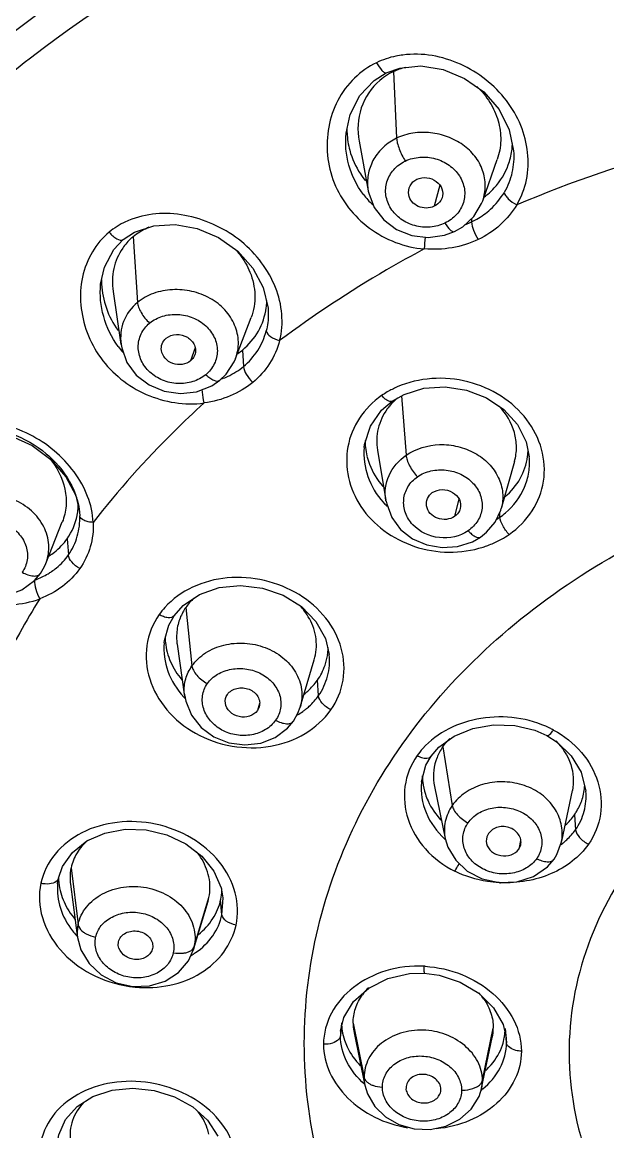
# Model space of a CAD drawing. Extents: x 0 to 1693, y 0 to 1240.
# Drawn here: x 903.19 to 918.06, y 641.74 to 669.92 of the extents above; entities that cross this region are included whole.
import ezdxf

# ---------------------------------------------------------------- set-up
doc = ezdxf.new("R2010")
doc.units = 0
doc.header["$LTSCALE"] = 14
doc.header["$MEASUREMENT"] = 0
doc.layers.add('DEF_LAYER_ASSEM_MEMBER', color=7, linetype='CONTINUOUS')

msp = doc.modelspace()

# ---------------------------------------------------------------- linework, layer by layer
at = {"layer": 'DEF_LAYER_ASSEM_MEMBER', "color": 7, "linetype": 'Continuous'}
for p, q in [((912.433, 668.636), (912.773, 668.757)), ((911.411, 667.101), (911.411, 667.103)), ((911.741, 666.898), (911.968, 665.643)), ((914.88, 665.386), (915.249, 666.434)), ((911.972, 665.644), (911.974, 665.63)), ((911.974, 665.63), (911.985, 665.578)), ((905.756, 664.403), (906.043, 664.59)), ((905.18, 663.268), (905.18, 663.268)), ((905.496, 663.086), (905.691, 661.741)), ((908.602, 661.378), (908.998, 662.421)), ((905.699, 661.742), (905.7, 661.736)), ((905.7, 661.736), (905.714, 661.656)), ((908.603, 661.376), (908.603, 661.377)), ((912.58, 660.298), (912.89, 660.472)), ((912.58, 660.298), (912.58, 660.298)), ((911.87, 659.12), (911.87, 659.12)), ((912.207, 659.056), (912.42, 657.776)), ((916.063, 658.89), (916.063, 658.891)), ((915.687, 658.766), (915.349, 657.571)), ((904.297, 658.381), (904.547, 657.903)), ((904.547, 657.903), (904.644, 657.476)), ((912.422, 657.761), (912.42, 657.776)), ((912.43, 657.763), (912.443, 657.694)), ((904.643, 657.482), (904.644, 657.476)), ((904.644, 657.476), (904.649, 657.389)), ((903.785, 656.173), (904.205, 657.231)), ((914.617, 656.727), (914.824, 656.847)), ((903.65, 655.921), (903.65, 655.921)), ((907.044, 654.848), (907.276, 655.109)), ((907.044, 654.848), (907.044, 654.848)), ((906.792, 654.165), (906.792, 654.162)), ((907.122, 654.125), (907.313, 652.8)), ((910.987, 653.86), (910.986, 653.865)), ((910.244, 652.524), (910.603, 653.729)), ((909.205, 652.536), (909.161, 652.443)), ((910.073, 652.169), (910.073, 652.17)), ((913.568, 651.28), (913.768, 651.513)), ((913.323, 650.633), (913.322, 650.615)), ((913.657, 650.516), (913.93, 649.188)), ((916.886, 649.122), (917.156, 650.407)), ((915.797, 648.92), (915.846, 649.032)), ((916.88, 649.105), (916.884, 649.122)), ((904.108, 648.185), (904.211, 648.479)), ((916.69, 648.664), (916.69, 648.664)), ((908.058, 648.364), (908.242, 647.936)), ((904.086, 648.043), (904.086, 648.037)), ((904.413, 648.032), (904.594, 646.664)), ((908.242, 647.936), (908.286, 647.687)), ((907.534, 646.369), (907.906, 647.602)), ((907.906, 647.602), (907.93, 647.696)), ((908.288, 647.687), (908.287, 647.698)), ((905.628, 646.474), (905.631, 646.569)), ((906.497, 646.396), (906.491, 646.373)), ((915.158, 644.888), (915.397, 644.468)), ((911.272, 644.301), (911.355, 644.644)), ((911.273, 644.306), (911.272, 644.301)), ((911.616, 644.258), (911.89, 642.922)), ((915.397, 644.468), (915.477, 644.127)), ((914.852, 642.847), (915.123, 644.138)), ((915.478, 644.127), (915.477, 644.132)), ((911.89, 642.924), (911.89, 642.922)), ((913.814, 642.766), (913.82, 642.821)), ((914.853, 642.847), (914.854, 642.856)), ((907.893, 642.035), (908.156, 641.636))]:
    msp.add_line(p, q, dxfattribs=at)
at = {"layer": 'DEF_LAYER_ASSEM_MEMBER', "color": 9, "linetype": 'Continuous'}
for p, q in [((912.619, 668.674), (912.694, 666.977)), ((913.789, 665.787), (913.648, 665.247)), ((914.595, 664.932), (914.598, 664.851)), ((906.008, 664.482), (906.113, 662.804)), ((907.576, 661.652), (907.463, 661.325)), ((908.781, 661.598), (908.807, 661.179)), ((912.818, 660.432), (912.933, 658.925)), ((914.27, 657.821), (914.166, 657.373)), ((915.318, 657.356), (915.311, 657.475)), ((904.331, 656.806), (904.363, 656.393)), ((907.342, 655.059), (907.499, 653.573)), ((910.712, 652.82), (910.682, 653.209)), ((909.212, 652.622), (909.161, 652.443)), ((913.867, 651.52), (914.108, 650.031)), ((917.208, 649.793), (917.238, 649.416)), ((915.841, 649.142), (915.797, 648.92)), ((904.429, 648.446), (904.607, 647.009)), ((907.555, 646.449), (907.93, 647.696)), ((908.261, 647.256), (908.227, 647.636)), ((908.261, 647.256), (908.288, 647.687)), ((907.555, 646.449), (907.534, 646.369)), ((911.297, 644.51), (911.267, 644.179)), ((911.591, 644.5), (911.869, 643.126)), ((911.272, 644.301), (911.267, 644.179)), ((914.874, 643.05), (915.149, 644.378)), ((915.449, 644.368), (915.483, 644.005)), ((915.483, 644.005), (915.478, 644.127))]:
    msp.add_line(p, q, dxfattribs=at)
at = {"layer": 'DEF_LAYER_ASSEM_MEMBER', "color": 7, "linetype": 'Continuous'}
for points in [[(912.773, 668.757), (913.313, 668.813), (913.876, 668.723), (914.42, 668.497), (914.905, 668.152), (915.295, 667.707), (915.552, 667.193), (915.664, 666.653)], [(911.411, 667.103), (911.513, 667.58), (911.758, 668.064), (912.121, 668.444), (912.433, 668.636)], [(911.985, 665.578), (912.125, 665.213), (912.37, 664.9), (912.695, 664.659), (913.079, 664.505), (913.496, 664.455), (913.912, 664.512), (914.165, 664.606)], [(914.165, 664.606), (914.373, 664.727), (914.656, 664.989), (914.853, 665.315), (914.88, 665.386)], [(906.043, 664.59), (906.527, 664.753), (907.072, 664.783), (907.634, 664.68), (908.176, 664.452), (908.659, 664.11), (909.044, 663.674), (909.306, 663.183), (909.429, 662.659)], [(905.18, 663.268), (905.275, 663.705), (905.517, 664.153), (905.756, 664.403)], [(905.714, 661.656), (905.848, 661.284), (906.085, 660.96), (906.41, 660.711), (906.792, 660.551), (907.205, 660.49), (907.617, 660.536), (907.999, 660.686), (908.208, 660.83)], [(908.208, 660.83), (908.371, 660.988), (908.571, 661.3), (908.603, 661.376)], [(912.89, 660.472), (913.386, 660.625), (913.924, 660.664), (914.466, 660.581), (914.975, 660.382), (915.418, 660.084), (915.759, 659.704), (915.979, 659.27), (916.062, 658.889)], [(911.87, 659.12), (911.88, 659.201), (912.027, 659.667), (912.31, 660.069), (912.58, 660.298)], [(900.862, 659.14), (901.271, 659.394), (901.772, 659.528), (902.328, 659.535), (902.897, 659.415), (903.442, 659.17), (903.919, 658.815), (904.297, 658.381)], [(912.443, 657.694), (912.572, 657.345), (912.797, 657.042), (913.101, 656.806), (913.458, 656.648), (913.848, 656.579), (914.243, 656.606), (914.617, 656.727)], [(914.824, 656.847), (914.976, 656.969), (915.194, 657.228), (915.337, 657.531), (915.349, 657.571)], [(900.88, 656.624), (900.901, 656.501), (901.038, 656.131), (901.275, 655.806), (901.597, 655.551), (901.98, 655.389), (902.391, 655.325), (902.801, 655.365), (903.179, 655.506), (903.497, 655.74), (903.65, 655.921)], [(903.65, 655.921), (903.754, 656.1), (903.788, 656.177)], [(907.276, 655.109), (907.69, 655.389), (908.186, 655.564), (908.731, 655.619), (909.287, 655.553), (909.815, 655.371), (910.279, 655.08), (910.645, 654.702), (910.889, 654.271), (910.985, 653.865)], [(906.794, 654.165), (906.801, 654.223), (906.911, 654.611), (907.044, 654.848)], [(907.32, 652.811), (907.345, 652.681), (907.491, 652.323), (907.733, 652.011), (908.056, 651.771), (908.437, 651.622), (908.842, 651.569), (909.245, 651.616), (909.615, 651.761), (909.925, 651.993), (910.073, 652.169)], [(910.073, 652.17), (910.19, 652.377), (910.246, 652.527)], [(913.768, 651.513), (914.155, 651.794), (914.631, 651.988), (915.158, 652.081), (915.696, 652.065), (916.207, 651.94), (916.506, 651.807)], [(916.506, 651.807), (916.773, 651.636), (917.128, 651.291), (917.376, 650.874), (917.497, 650.393)], [(913.327, 650.632), (913.438, 651.051), (913.568, 651.28)], [(904.211, 648.479), (904.464, 648.84), (904.829, 649.132), (905.286, 649.331), (905.802, 649.425), (906.34, 649.411), (906.864, 649.284), (907.344, 649.056), (907.752, 648.745), (908.058, 648.364)], [(913.93, 649.188), (913.994, 648.975), (914.194, 648.639), (914.487, 648.361), (914.864, 648.164), (915.297, 648.072), (915.747, 648.093), (916.17, 648.229), (916.525, 648.472), (916.69, 648.664)], [(916.69, 648.664), (916.764, 648.784), (916.88, 649.105)], [(904.087, 648.043), (904.101, 648.149), (904.108, 648.185)], [(904.594, 646.677), (904.678, 646.367), (904.888, 646.017), (905.197, 645.729), (905.577, 645.527), (905.999, 645.433), (906.422, 645.449), (906.817, 645.569), (907.155, 645.787), (907.408, 646.086), (907.534, 646.369)], [(911.355, 644.644), (911.603, 645.052), (911.988, 645.394), (912.475, 645.638), (913.02, 645.76), (913.393, 645.77)], [(913.393, 645.77), (913.773, 645.721), (914.307, 645.546), (914.782, 645.26), (915.158, 644.888)], [(904.087, 641.475), (904.12, 641.668), (904.287, 642.054), (904.58, 642.382), (904.986, 642.636), (905.471, 642.798), (906, 642.851), (906.54, 642.793), (907.056, 642.632), (907.518, 642.375), (907.893, 642.035)], [(911.89, 642.924), (911.955, 642.707), (912.139, 642.388), (912.41, 642.121), (912.75, 641.928), (913.136, 641.816), (913.543, 641.799), (913.94, 641.884), (914.298, 642.062), (914.587, 642.319), (914.786, 642.637), (914.854, 642.856)]]:
    msp.add_lwpolyline(points, dxfattribs=at)
for centre, radius, start, end in [((913.313, 667.233), 1.6, 122.0711, 130.6766), ((913.294, 667.263), 1.564, 117.53, 122.0572), ((913.282, 667.285), 1.539, 115.5104, 117.5232), ((913.583, 667.218), 2.151, 179.5426, 180.1411), ((913.574, 667.218), 2.142, 180.1396, 182.9395), ((913.521, 667.214), 2.089, 182.906, 195.1035), ((913.795, 666.91), 1.841, 352.2396, 357.1503), ((913.764, 666.912), 1.872, 357.1393, 357.9808), ((913.768, 667), 1.906, 307.4329, 310.56), ((906.994, 663.258), 1.574, 111.9909, 113.6108), ((906.944, 663.363), 1.459, 138.9319, 145.6308), ((906.915, 663.389), 1.42, 132.6073, 138.9294), ((906.892, 663.413), 1.387, 129.5757, 132.5926), ((907.269, 663.381), 2.07, 179.9112, 180.3775), ((907.29, 663.381), 2.09, 180.3811, 182.9852), ((907.717, 662.903), 1.684, 351.9213, 356.9488), ((907.715, 662.903), 1.686, 356.9491, 358.3563), ((907.685, 662.925), 1.721, 304.7337, 309.5398), ((913.66, 659.216), 1.495, 129.175, 138.9564), ((913.621, 659.253), 1.441, 141.3691, 143.9212), ((913.622, 659.252), 1.442, 139.0352, 141.3697), ((913.538, 659.302), 1.644, 179.9574, 186.2301), ((913.607, 659.31), 1.713, 186.2427, 193.6182), ((914.497, 659.104), 1.538, 352.0269, 358.4305), ((902.675, 657.26), 1.983, 18.7783, 19.7296), ((902.704, 657.27), 1.953, 17.6556, 18.7788), ((903.01, 657.71), 1.604, 348.805, 351.8521), ((902.986, 657.714), 1.628, 351.8606, 357.3349), ((902.968, 657.715), 1.646, 357.3273, 357.7064), ((902.964, 657.715), 1.651, 357.7068, 358.8477), ((908.385, 654.322), 1.277, 151.139, 166.0814), ((908.443, 654.289), 1.344, 145.0511, 151.1167), ((908.958, 653.916), 1.75, 36.9483, 42.8904), ((909.05, 653.985), 1.634, 28.8913, 36.9736), ((908.372, 654.337), 1.557, 181.1871, 181.8883), ((908.391, 654.337), 1.576, 181.8955, 185.9914), ((909.438, 654.086), 1.522, 341.0306, 351.7564), ((909.436, 654.086), 1.523, 351.7716, 356.9509), ((909.432, 654.086), 1.527, 356.9507, 358.3506), ((909.409, 654.098), 1.553, 325.0663, 340.9507), ((914.952, 650.762), 1.323, 146.9914, 160.1872), ((914.953, 650.76), 1.326, 145.061, 146.9851), ((914.913, 650.775), 1.283, 162.2933, 191.6211), ((914.933, 650.769), 1.303, 160.2241, 162.3383), ((914.854, 650.806), 1.508, 180.8636, 182.7186), ((914.876, 650.808), 1.53, 182.7234, 186.2953), ((914.894, 650.809), 1.548, 186.2901, 186.9416), ((914.95, 650.818), 1.605, 187.0128, 198.0455), ((916.013, 650.63), 1.46, 342.5275, 356.5794), ((906.395, 647.845), 1.583, 33.2969, 39.4634), ((905.616, 648.193), 1.213, 167.9632, 179.8208), ((905.589, 648.224), 1.48, 181.482, 186.4967), ((905.634, 648.194), 1.231, 179.8821, 187.5435), ((906.826, 647.932), 1.432, 350.669, 359.7021), ((906.869, 647.926), 1.389, 347.9555, 350.1975), ((906.86, 647.927), 1.398, 350.1956, 350.6299), ((912.966, 644.409), 1.4, 137.1497, 144.397), ((913.014, 644.366), 1.465, 134.8391, 137.1852), ((913.561, 644.175), 1.643, 41.2842, 41.9132), ((913.615, 644.221), 1.572, 34.4563, 41.3293), ((912.75, 644.5), 1.159, 180.0061, 182.4674), ((912.66, 644.513), 1.363, 182.7354, 188.3896), ((912.737, 644.525), 1.44, 188.435, 198.4135), ((912.81, 644.504), 1.22, 182.5295, 191.6453), ((913.983, 644.38), 1.166, 348.0199, 359.1191), ((914.028, 644.378), 1.121, 359.198, 359.9997), ((914.117, 644.369), 1.333, 349.8984, 356.823), ((914.088, 644.375), 1.362, 341.6275, 349.8881)]:
    msp.add_arc(centre, radius, start, end, dxfattribs=at)
at = {"layer": 'DEF_LAYER_ASSEM_MEMBER', "color": 9, "linetype": 'Continuous'}
for centre, radius, start, end in [((928.132, 636.064), 31.738, 104.8113, 112.9737), ((913.162, 665.842), 1.207, 185.7224, 189.4441), ((913.664, 666.927), 2.277, 217.0127, 217.3857), ((913.688, 666.947), 2.308, 217.4051, 225.9541), ((913.751, 666.631), 1.971, 290.8155, 295.4499), ((919.222, 663.869), 5.834, 174.1284, 177.0959), ((907.485, 663.061), 2.311, 216.4813, 221.3113), ((913.664, 658.463), 2.395, 113.5162, 120.2679), ((913.585, 658.6), 2.237, 120.292, 124.6195), ((913.798, 659.027), 1.941, 221.9214, 222.5293), ((913.807, 659.036), 1.954, 222.5291, 222.9925), ((913.841, 659.068), 2, 223.0032, 226.1508), ((914.281, 658.851), 1.82, 304.7359, 310.1936), ((914.286, 658.844), 1.811, 301.8051, 304.7237), ((914.097, 659.078), 2.609, 287.678, 290.5358), ((902.756, 656.586), 1.11, 338.361, 339.1406), ((902.817, 657.626), 1.995, 290.1744, 296.0641), ((902.839, 657.581), 1.945, 296.063, 301.2129), ((902.872, 657.526), 1.881, 301.2192, 304.4077), ((908.219, 653.785), 1.899, 137.7638, 144.8849), ((908.937, 654.281), 2.226, 222.2865, 223.4639), ((908.388, 652.955), 1.086, 183.7608, 187.6831), ((909.173, 653.984), 1.937, 301.3836, 306.0085), ((909.213, 653.929), 1.87, 306.0195, 308.7721), ((915.3, 649.327), 2.96, 62.2781, 64.325), ((914.791, 650.196), 1.921, 138.2926, 145.0722), ((915.267, 650.662), 2.005, 227.7293, 228.3523), ((915.77, 650.495), 1.825, 306.7338, 308.4419), ((915.866, 649.312), 1.035, 349.4033, 353.0805), ((915.788, 650.473), 1.796, 308.4451, 308.9713), ((915.794, 650.466), 1.787, 308.9716, 309.3462), ((915.461, 651.098), 3.032, 266.8653, 267.6006), ((906.056, 648.09), 2.018, 217.9077, 222.7231), ((905.603, 646.796), 1.018, 167.9445, 181.217), ((905.607, 646.798), 1.022, 181.2854, 186.8174), ((906.572, 647.783), 1.804, 300.1181, 304.3799), ((913.256, 643.163), 2.788, 86.6374, 87.2691), ((906.336, 648.398), 2.993, 261.927, 264.6976), ((913.654, 644.349), 1.95, 307.5193, 308.4807), ((913.908, 643.05), 0.966, 348.3772, 359.994), ((913.663, 644.338), 1.935, 308.4813, 308.923)]:
    msp.add_arc(centre, radius, start, end, dxfattribs=at)
for points, start_tangent, end_tangent in [([(888.176, 645.448), (888.294, 652.393), (890.142, 659.168), (893.64, 665.484), (898.637, 671.068), (904.92, 675.681), (912.219, 679.126), (928.579, 681.979)], (-0.108187, 0.994131), (0.999999, 0.001328)), ([(928.579, 679.564), (914.427, 677.363), (907.964, 674.683), (902.211, 671.061), (897.369, 666.623), (893.603, 661.521), (891.044, 655.932), (889.78, 650.048), (889.855, 644.073), (891.266, 638.212), (893.964, 632.667), (897.856, 627.631), (902.809, 623.277), (908.651, 619.754), (922.171, 615.658)], (-1, 0), (0.990632, -0.136562)), ([(928.579, 679.155), (914.568, 676.977), (908.168, 674.324), (902.473, 670.739), (897.677, 666.346), (893.947, 661.296), (891.411, 655.763), (890.158, 649.938), (890.229, 644.022), (891.622, 638.219), (894.29, 632.729), (898.14, 627.741), (903.04, 623.427), (908.821, 619.936), (922.203, 615.873)], (-1, 0), (0.990541, -0.137215)), ([(888.091, 645.336), (887.95, 650.39), (888.733, 655.411), (890.414, 660.273), (892.96, 664.862), (896.32, 669.105), (900.387, 672.858), (910.358, 678.676)], (-0.118024, 0.993011), (0.924076, 0.38221)), ([(928.579, 678.044), (914.625, 675.812), (902.686, 669.439), (898.03, 664.967), (894.487, 659.845), (892.186, 654.261), (891.211, 648.416)], (-1, 0), (-0.050045, -0.998747)), ([(891.72, 648.843), (892.856, 654.481), (895.243, 659.845), (898.798, 664.748), (903.397, 669.017), (915.048, 675.085), (928.579, 677.206)], (0.086035, 0.996292), (1, 0)), ([(912.85, 669.089), (912.677, 669.061), (912.186, 668.895)], (-0.99239, -0.123131), (-0.900041, -0.435805)), ([(915.744, 665.285), (915.99, 665.923), (916.021, 666.613), (915.847, 667.3), (915.483, 667.933), (914.958, 668.463), (914.313, 668.854), (913.594, 669.075), (912.852, 669.09)], (0.510989, 0.859587), (-0.99142, -0.130717)), ([(912.186, 668.895), (911.628, 668.506)], (-0.905141, -0.425111), (-0.712302, -0.701873)), ([(912.186, 668.895), (912.319, 668.699), (912.385, 668.643), (912.433, 668.636)], (0.46841, -0.883511), (0.902703, 0.430264)), ([(911.626, 668.505), (911.201, 667.934), (910.973, 667.26), (910.942, 666.547), (911.11, 665.846), (912.004, 664.695), (913.395, 664.164)], (-0.718581, -0.695443), (0.996619, -0.082163)), ([(911.846, 665.557), (911.481, 666.293), (911.411, 667.101)], (-0.601992, 0.798502), (0.093043, 0.995662)), ([(914.881, 665.387), (914.945, 665.772), (914.877, 666.16), (914.683, 666.517), (914.376, 666.808), (913.989, 667.012), (913.556, 667.115), (913.11, 667.105), (912.694, 666.977)], (0.330194, 0.943913), (-0.902349, -0.431005)), ([(912.694, 666.977), (912.359, 666.751), (912.117, 666.449), (911.982, 666.096), (911.962, 665.721)], (-0.902618, -0.430442), (0.099714, -0.995016)), ([(912.694, 666.977), (912.712, 666.857), (912.761, 666.703), (912.913, 666.397)], (0.043799, -0.99904), (0.538137, -0.842857)), ([(912.913, 666.397), (913.286, 666.494), (913.678, 666.455), (914.029, 666.289), (914.287, 666.022), (914.414, 665.69), (914.389, 665.346), (914.216, 665.04), (913.92, 664.82)], (0.902541, 0.430603), (-0.902531, -0.430625)), ([(915.664, 666.653), (915.623, 666.105), (915.424, 665.601)], (0.066232, -0.997804), (-0.508229, -0.861222)), ([(913.92, 664.82), (913.548, 664.721), (913.156, 664.757), (912.805, 664.923), (912.549, 665.192), (912.424, 665.524), (912.449, 665.869), (912.62, 666.176), (912.913, 666.397)], (-0.902531, -0.430625), (0.902541, 0.430603)), ([(915.075, 665.172), (915.424, 665.601)], (0.73797, 0.674834), (0.506947, 0.861977)), ([(915.424, 665.601), (915.456, 665.526), (915.528, 665.439), (915.744, 665.285)], (0.179788, -0.983705), (0.889285, -0.457353)), ([(909.725, 661.837), (909.779, 662.508), (909.619, 663.184), (909.266, 663.814), (908.752, 664.351), (908.115, 664.755), (907.406, 664.998), (906.672, 665.062), (905.971, 664.919)], (0.2504, 0.968142), (-0.936445, -0.350814)), ([(914.598, 664.851), (914.727, 664.918), (915.075, 665.172)], (0.90225, 0.431214), (0.73797, 0.674834)), ([(915.744, 665.285), (915.326, 664.777), (914.764, 664.403)], (-0.514936, -0.857229), (-0.901925, -0.431892)), ([(905.969, 664.918), (905.815, 664.854), (905.396, 664.59)], (-0.939236, -0.343271), (-0.766963, -0.641692)), ([(913.92, 664.82), (914.057, 664.649), (914.119, 664.608), (914.165, 664.606)], (0.538168, -0.842838), (0.902579, 0.430525)), ([(914.598, 664.851), (914.649, 664.641), (914.764, 664.403)], (0.043596, -0.999049), (0.524722, -0.851274)), ([(905.396, 664.59), (904.972, 664.093)], (-0.774928, -0.63205), (-0.506136, -0.862453)), ([(905.396, 664.59), (905.489, 664.496), (905.595, 664.421), (905.756, 664.403)], (0.656823, -0.754045), (0.769979, 0.638069)), ([(914.764, 664.403), (914.102, 664.195), (913.395, 664.164)], (-0.904215, -0.427078), (-0.99684, 0.079432)), ([(904.97, 664.092), (904.718, 663.447), (904.679, 662.744), (904.836, 662.045), (905.181, 661.4), (906.338, 660.472), (907.807, 660.253)], (-0.514134, -0.85771), (0.9909, 0.134603)), ([(913.395, 664.164), (912.435, 663.63), (909.725, 661.837)], (-0.882882, -0.469595), (-0.800005, -0.599993)), ([(905.627, 661.687), (905.257, 662.446), (905.18, 663.268)], (-0.594597, 0.804024), (0.094237, 0.99555)), ([(908.603, 661.377), (908.676, 661.802), (908.582, 662.23), (908.336, 662.614), (907.96, 662.91), (907.498, 663.086), (907.001, 663.13), (906.522, 663.035), (906.113, 662.804)], (0.353602, 0.935396), (-0.770599, -0.63732)), ([(906.113, 662.804), (905.763, 662.32), (905.699, 661.742)], (-0.770961, -0.636882), (0.137033, -0.990566)), ([(906.113, 662.804), (906.14, 662.69), (906.208, 662.548), (906.424, 662.282)], (0.0626, -0.998039), (0.735277, -0.677767)), ([(909.429, 662.659), (909.436, 662.512), (909.383, 662.081)], (0.083379, -0.996518), (-0.249591, -0.968351)), ([(907.848, 660.97), (907.521, 660.795), (907.136, 660.746), (906.752, 660.832), (906.428, 661.038), (906.212, 661.333), (906.135, 661.672), (906.208, 662.006), (906.424, 662.282)], (-0.770841, -0.637028), (0.770858, 0.637008)), ([(906.424, 662.282), (906.753, 662.456), (907.138, 662.501), (907.522, 662.416), (907.848, 662.211), (908.066, 661.918), (908.143, 661.578), (908.066, 661.246), (907.848, 660.97)], (0.770857, 0.637008), (-0.770841, -0.637028)), ([(908.807, 661.179), (909.168, 661.587), (909.383, 662.081)], (0.770462, 0.637486), (0.248758, 0.968566)), ([(909.383, 662.081), (909.49, 661.942), (909.725, 661.837)], (0.148427, -0.988923), (0.967773, -0.251826)), ([(909.725, 661.837), (909.471, 661.256), (909.042, 660.774)], (-0.254575, -0.967053), (-0.769701, -0.638405)), ([(908.254, 660.865), (908.404, 660.927), (908.807, 661.179)], (0.937657, 0.347563), (0.771194, 0.6366)), ([(908.807, 661.179), (908.878, 660.982), (909.042, 660.774)], (0.0623, -0.998057), (0.720858, -0.693083)), ([(907.848, 660.97), (907.951, 660.887), (908.056, 660.829), (908.208, 660.83)], (0.735302, -0.67774), (0.770466, 0.637481)), ([(915.55, 656.914), (916.136, 657.515), (916.424, 658.269), (916.374, 659.076), (915.999, 659.827), (915.347, 660.424), (914.506, 660.789), (913.586, 660.872), (912.708, 660.659)], (0.821527, 0.57017), (-0.916679, -0.399625)), ([(907.807, 660.253), (907.791, 660.33), (907.76, 660.595)], (-0.235711, 0.971823), (-0.037867, 0.999283)), ([(909.042, 660.774), (908.471, 660.432), (907.807, 660.253)], (-0.77346, -0.633845), (-0.9905, -0.137514)), ([(912.314, 660.44), (911.749, 659.863), (911.457, 659.139), (911.473, 658.359), (911.789, 657.62), (912.371, 657.013), (913.146, 656.611), (914.022, 656.464), (914.889, 656.593)], (-0.822602, -0.568617), (0.952748, 0.30376)), ([(912.58, 660.298), (912.464, 660.314), (912.388, 660.368), (912.315, 660.441)], (-0.822429, -0.568867), (-0.668551, 0.743666)), ([(907.807, 660.253), (907.047, 659.531), (904.991, 657.219)], (-0.739488, -0.673169), (-0.614585, -0.78885)), ([(904.991, 657.22), (904.85, 657.881), (904.508, 658.502), (904.001, 659.039), (903.371, 659.452), (902.667, 659.71), (901.941, 659.797), (901.243, 659.704), (900.631, 659.419)], (-0.041961, 0.999119), (-0.821846, -0.56971)), ([(912.933, 658.925), (913.787, 659.195), (914.25, 659.147), (914.679, 658.98), (915.033, 658.711), (915.275, 658.364), (915.385, 657.972), (915.35, 657.574)], (0.821749, 0.56985), (-0.27228, -0.962218)), ([(928.579, 628.923), (921.604, 630.07), (918.452, 631.462), (915.69, 633.335), (913.423, 635.618), (911.739, 638.222), (910.701, 641.048), (910.351, 643.986), (910.701, 646.925), (911.739, 649.751), (913.423, 652.355), (915.69, 654.637), (918.452, 656.511), (921.604, 657.903), (928.579, 659.049)], (-1, 0), (1, 0)), ([(911.87, 659.12), (911.965, 658.387), (912.354, 657.73)], (-0.091462, -0.995809), (0.668105, -0.744067)), ([(912.42, 657.776), (912.501, 658.412), (912.933, 658.925)], (-0.163767, 0.986499), (0.821829, 0.569734)), ([(912.933, 658.925), (912.959, 658.807), (913.024, 658.659), (913.223, 658.379)], (0.076097, -0.9971), (0.683966, -0.729514)), ([(915.455, 657.461), (915.94, 658.112), (916.051, 658.493), (916.062, 658.89)], (0.763832, 0.645416), (-0.095458, 0.995434)), ([(899.922, 658.405), (899.862, 657.726), (900.013, 657.036), (900.349, 656.39), (900.847, 655.837), (902.189, 655.181), (903.635, 655.279)], (-0.253262, -0.967398), (0.9355, 0.353325)), ([(914.509, 657.007), (913.78, 656.832), (913.104, 657.162), (912.919, 657.464), (912.876, 657.8), (912.981, 658.122), (913.223, 658.379)], (-0.821784, -0.569799), (0.821772, 0.569817)), ([(913.223, 658.379), (913.567, 658.527), (913.954, 658.548), (914.328, 658.441), (914.632, 658.22), (914.819, 657.919), (914.862, 657.583), (914.754, 657.262), (914.509, 657.007)], (0.821772, 0.569817), (-0.821784, -0.569799)), ([(903.793, 656.191), (903.863, 656.651), (903.734, 657.111), (903.425, 657.511), (902.976, 657.796), (902.446, 657.927), (901.906, 657.893), (901.423, 657.701), (901.064, 657.367)], (0.356073, 0.934458), (-0.572457, -0.819934)), ([(901.445, 656.92), (901.706, 657.158), (902.06, 657.283), (902.451, 657.282), (902.821, 657.154), (903.115, 656.916), (903.289, 656.604), (903.315, 656.265), (903.189, 655.952)], (0.572727, 0.819746), (-0.572704, -0.819762)), ([(904.363, 656.393), (904.588, 656.866), (904.649, 657.389)], (0.572306, 0.82004), (-0.040174, 0.999193)), ([(904.991, 657.22), (904.865, 657.235), (904.753, 657.273), (904.649, 657.389)], (-0.999225, 0.039358), (-0.102699, 0.994712)), ([(904.991, 657.219), (904.918, 656.603), (904.651, 656.045)], (0.038016, -0.999277), (-0.570888, -0.821028)), ([(915.55, 656.914), (915.389, 657.141), (915.318, 657.356)], (-0.683634, 0.729825), (-0.056397, 0.998408)), ([(914.509, 657.007), (914.599, 656.923), (914.689, 656.862), (914.824, 656.847)], (0.683959, -0.72952), (0.821669, 0.569965)), ([(915.012, 656.635), (915.154, 656.694), (915.55, 656.914)], (0.936416, 0.350891), (0.826753, 0.562565)), ([(903.935, 655.974), (904.057, 656.065), (904.363, 656.393)], (0.824949, 0.565208), (0.573072, 0.819505)), ([(904.651, 656.046), (904.45, 656.214), (904.363, 656.393)], (-0.862239, 0.506501), (-0.077386, 0.997001)), ([(903.189, 655.952), (903.329, 655.89), (903.468, 655.859), (903.581, 655.871), (903.65, 655.921)], (0.874377, -0.485247), (0.573672, 0.819085)), ([(904.651, 656.045), (904.21, 655.594), (903.635, 655.279)], (-0.576114, -0.817369), (-0.933788, -0.357825)), ([(911.025, 652.458), (911.335, 653.21), (911.29, 654.025), (910.897, 654.785), (910.216, 655.386), (909.341, 655.743), (908.396, 655.81), (907.513, 655.572), (906.813, 655.062)], (0.572583, 0.819847), (-0.671616, -0.740899)), ([(903.505, 655.753), (903.533, 655.528), (903.635, 655.279)], (-0.096222, -0.99536), (0.492665, -0.870219)), ([(903.635, 655.279), (903.127, 654.419), (901.864, 651.747)], (-0.528644, -0.848844), (-0.361658, -0.932311)), ([(906.666, 654.878), (906.354, 654.093), (906.425, 653.245), (906.86, 652.463), (907.592, 651.863), (908.517, 651.539), (909.494, 651.536), (910.375, 651.861), (911.025, 652.458)], (-0.572889, -0.819633), (0.582759, 0.812645)), ([(907.044, 654.848), (906.891, 654.799), (906.777, 654.826), (906.666, 654.878)], (-0.571352, -0.820705), (-0.868134, 0.49633)), ([(906.794, 654.161), (906.887, 653.44), (907.291, 652.783)], (-0.094978, -0.995479), (0.672828, -0.739799)), ([(907.499, 653.573), (907.844, 653.904), (908.31, 654.104), (908.836, 654.152), (909.356, 654.041), (909.805, 653.784), (910.127, 653.414), (910.281, 652.976), (910.245, 652.527)], (0.572701, 0.819764), (-0.282619, -0.959232)), ([(910.712, 652.82), (910.941, 653.317), (910.986, 653.86)], (0.57275, 0.81973), (-0.088335, 0.996091)), ([(907.304, 652.884), (907.341, 653.243), (907.499, 653.573)], (-0.065384, 0.99786), (0.572793, 0.8197)), ([(907.499, 653.573), (907.534, 653.464), (907.621, 653.338), (907.89, 653.127)], (0.104996, -0.994473), (0.880716, -0.473645)), ([(907.89, 653.127), (908.15, 653.363), (908.501, 653.491), (908.889, 653.495), (909.257, 653.373), (909.55, 653.142), (909.723, 652.837), (909.748, 652.504), (909.623, 652.195)], (0.572727, 0.819746), (-0.572748, -0.819732)), ([(909.623, 652.195), (909.366, 651.956), (909.016, 651.826), (908.628, 651.822), (908.26, 651.946), (907.969, 652.179), (907.797, 652.484), (907.767, 652.817), (907.89, 653.127)], (-0.572748, -0.819731), (0.572727, 0.819746)), ([(910.384, 652.471), (910.476, 652.551), (910.712, 652.82)], (0.779572, 0.626313), (0.572751, 0.81973)), ([(911.025, 652.458), (910.808, 652.63), (910.712, 652.82)], (-0.880443, 0.474152), (-0.077375, 0.997002)), ([(909.623, 652.195), (909.76, 652.135), (909.895, 652.107), (910.005, 652.12), (910.073, 652.169)], (0.880714, -0.473648), (0.5732, 0.819415)), ([(916.582, 651.995), (914.836, 652.241), (913.356, 651.475)], (-0.901268, 0.433262), (-0.664762, -0.747055)), ([(916.506, 651.807), (916.575, 651.832), (916.676, 651.947)], (0.881669, -0.471869), (0.586502, 0.809948)), ([(916.676, 651.947), (917.388, 651.375), (917.803, 650.627), (917.87, 649.811), (917.566, 649.047)], (0.880316, -0.474387), (-0.572065, -0.820208)), ([(913.215, 651.296), (912.907, 650.515), (912.985, 649.683), (913.425, 648.926), (914.171, 648.361)], (-0.573758, -0.819025), (0.89206, -0.451916)), ([(913.215, 651.296), (913.328, 651.25), (913.568, 651.28)], (0.885856, -0.463961), (0.571596, 0.820536)), ([(913.322, 650.615), (913.442, 649.848), (913.918, 649.178)], (-0.092925, -0.995673), (0.739974, -0.672635)), ([(916.894, 649.187), (916.859, 649.615), (916.664, 650.015), (916.326, 650.343), (915.878, 650.555), (915.374, 650.631), (914.873, 650.561), (914.434, 650.352), (914.108, 650.031)], (0.120493, 0.992714), (-0.57263, -0.819814)), ([(917.238, 649.416), (917.456, 649.885), (917.502, 650.393)], (0.572752, 0.819729), (-0.078786, 0.996892)), ([(914.108, 650.031), (913.931, 649.624), (913.93, 649.188)], (-0.573014, -0.819546), (0.201242, -0.979542)), ([(914.108, 650.031), (914.148, 649.921), (914.239, 649.796), (914.509, 649.59)], (0.159806, -0.987148), (0.886988, -0.461792)), ([(914.509, 649.59), (914.767, 649.831), (915.118, 649.965), (915.509, 649.973), (915.878, 649.854), (916.172, 649.626), (916.345, 649.324), (916.374, 648.993), (916.251, 648.683)], (0.572707, 0.81976), (-0.572728, -0.819746)), ([(908.618, 646.991), (908.595, 647.815), (908.198, 648.59), (907.488, 649.199), (906.577, 649.555), (905.601, 649.601), (904.704, 649.337), (904.023, 648.794), (903.661, 648.054)], (0.207819, 0.978167), (-0.210287, -0.97764)), ([(916.251, 648.683), (915.991, 648.444), (915.638, 648.313), (915.248, 648.304), (914.878, 648.422), (914.583, 648.648), (914.409, 648.95), (914.383, 649.281), (914.509, 649.59)], (-0.572727, -0.819746), (0.572706, 0.819761)), ([(916.927, 649.083), (917.014, 649.16), (917.238, 649.416)], (0.773329, 0.634005), (0.572771, 0.819715)), ([(917.238, 649.416), (917.339, 649.221), (917.566, 649.047)], (0.077375, -0.997002), (0.890635, -0.454719)), ([(917.566, 649.047), (917.155, 648.616), (916.617, 648.299), (915.334, 648.069)], (-0.573293, -0.81935), (-0.999123, 0.041868)), ([(914.171, 648.361), (914.2, 648.406), (914.282, 648.556)], (0.558558, 0.829465), (0.435826, 0.900031)), ([(916.251, 648.683), (916.384, 648.627), (916.516, 648.602), (916.623, 648.615), (916.69, 648.664)], (0.886982, -0.461805), (0.575134, 0.818059)), ([(904.108, 648.185), (904.102, 648.164), (904.055, 648.103)], (-0.209102, -0.977894), (-0.778778, -0.6273)), ([(915.295, 648.071), (915.003, 648.101), (914.171, 648.361)], (-0.998504, 0.054687), (-0.896035, 0.443983)), ([(903.661, 648.054), (903.7, 647.183), (904.151, 646.371), (904.933, 645.755), (905.916, 645.434)], (-0.208292, -0.978067), (0.990088, -0.140446)), ([(904.055, 648.103), (903.878, 648.039), (903.66, 648.054)], (-0.778778, -0.6273), (-0.974785, 0.223146)), ([(904.086, 648.037), (904.158, 647.426), (904.463, 646.85)], (-0.088637, -0.996064), (0.613963, -0.789335)), ([(904.607, 647.009), (904.821, 647.452), (905.227, 647.784), (905.761, 647.956), (906.342, 647.944), (906.885, 647.744), (907.307, 647.392), (907.541, 646.936), (907.555, 646.449)], (0.208664, 0.977987), (-0.208717, -0.977976)), ([(905.053, 646.684), (905.197, 646.979), (905.469, 647.198), (905.825, 647.31), (906.213, 647.298), (906.576, 647.163), (906.857, 646.924), (907.014, 646.618), (907.023, 646.292)], (0.208679, 0.977984), (-0.208706, -0.977978)), ([(907.591, 646.294), (908.025, 646.72), (908.261, 647.256)], (0.82525, 0.564768), (0.208709, 0.977978)), ([(908.618, 646.991), (908.371, 647.096), (908.261, 647.256)], (-0.980631, 0.195865), (-0.090073, 0.995935)), ([(904.607, 647.009), (904.62, 646.962), (904.743, 646.814)], (0.123197, -0.992382), (0.803353, -0.595503)), ([(904.743, 646.814), (904.812, 646.77), (905.053, 646.684)], (0.803353, -0.595503), (0.980753, -0.195252)), ([(906.06, 645.418), (906.94, 645.468), (907.723, 645.776), (908.306, 646.308), (908.618, 646.991)], (0.995721, -0.092415), (0.22107, 0.975258)), ([(905.631, 622.734), (899.743, 627.573), (895.311, 633.376), (892.559, 639.85), (891.626, 646.669)], (-0.83663, 0.547769), (0, 1)), ([(907.023, 646.292), (906.882, 645.995), (906.612, 645.774), (906.256, 645.662), (905.867, 645.676), (905.505, 645.814), (905.224, 646.053), (905.064, 646.358), (905.053, 646.684)], (-0.208706, -0.977978), (0.20868, 0.977984)), ([(907.023, 646.292), (907.284, 646.281), (907.365, 646.297)], (0.980753, -0.195253), (0.962334, 0.271871)), ([(907.365, 646.297), (907.412, 646.313), (907.517, 646.384)], (0.962334, 0.271871), (0.666516, 0.745491)), ([(907.517, 646.384), (907.53, 646.399), (907.555, 646.449)], (0.666516, 0.745491), (0.288111, 0.957597)), ([(913.389, 645.948), (912.421, 645.83), (911.599, 645.409), (911.04, 644.757), (910.838, 643.966)], (-0.99917, 0.040745), (0.001183, -0.999999)), ([(913.389, 645.948), (913.388, 645.874), (913.388, 645.817), (913.39, 645.782), (913.393, 645.77)], (-0.022575, -0.999745), (0.99839, -0.056718)), ([(913.419, 645.946), (914.352, 645.734), (915.138, 645.252), (915.67, 644.575), (915.862, 643.792)], (0.998279, -0.058648), (-0.00035, -1)), ([(914.874, 643.05), (914.754, 643.525), (914.422, 643.931), (913.937, 644.213), (913.366, 644.326), (912.793, 644.245), (912.307, 643.99), (911.983, 643.597), (911.869, 643.126)], (-0.000008, 1), (0.000054, -1)), ([(911.267, 644.179), (911.227, 644.093), (911.068, 643.996), (910.838, 643.966)], (-0.092663, -0.995697), (-0.999185, 0.040365)), ([(910.838, 643.966), (911, 643.243), (911.456, 642.601), (912.139, 642.116), (912.972, 641.847)], (-0.001337, -0.999999), (0.987104, -0.160081)), ([(911.88, 642.952), (911.431, 643.522), (911.267, 644.179)], (-0.749099, 0.662458), (-0.000028, 1)), ([(914.879, 642.832), (915.323, 643.364), (915.483, 644.005)], (0.77799, 0.628277), (0.000055, 1)), ([(915.862, 643.792), (915.72, 643.811), (915.483, 644.005)], (-0.999581, 0.028959), (-0.092663, 0.995698)), ([(912.332, 642.877), (912.409, 643.192), (912.627, 643.452), (912.952, 643.619), (913.336, 643.667), (913.719, 643.588), (914.044, 643.397), (914.265, 643.121), (914.344, 642.802)], (-0.000028, 1), (0, -1)), ([(915.862, 643.792), (915.698, 643.077), (915.237, 642.467), (914.548, 642.029), (913.71, 641.819)], (-0.00751, -0.999972), (-0.995844, -0.091079)), ([(911.869, 643.126), (911.89, 642.924)], (-0.000077, -1), (0.200312, -0.979732)), ([(911.869, 643.126), (911.878, 643.095), (911.948, 643.004)], (0.19854, -0.980093), (0.758576, -0.651584)), ([(908.618, 641.174), (908.261, 641.942), (907.581, 642.561), (906.683, 642.935), (905.706, 643.016), (904.797, 642.788), (904.088, 642.289), (903.689, 641.589), (903.661, 640.792)], (-0.214794, 0.976659), (0.204982, -0.978766)), ([(911.948, 643.004), (912.017, 642.957)], (0.758576, -0.651584), (0.876913, -0.480649)), ([(912.017, 642.957), (912.088, 642.924), (912.332, 642.877)], (0.876913, -0.480649), (0.99929, -0.037674)), ([(914.344, 642.802), (914.265, 642.488), (914.045, 642.229), (913.719, 642.062), (913.336, 642.013), (912.952, 642.089), (912.627, 642.28), (912.409, 642.557), (912.332, 642.877)], (0, -1), (-0.000028, 1)), ([(914.344, 642.802), (914.431, 642.803), (914.692, 642.864)], (0.99929, -0.037686), (0.91054, 0.413421)), ([(914.692, 642.864), (914.728, 642.882), (914.815, 642.946)], (0.91054, 0.413421), (0.702541, 0.711644)), ([(914.815, 642.946), (914.837, 642.971), (914.874, 643.05)], (0.702541, 0.711644), (0.202768, 0.979227))]:
    msp.add_spline(points, degree=3, dxfattribs=dict(at, start_tangent=start_tangent, end_tangent=end_tangent))
at = {"layer": 'DEF_LAYER_ASSEM_MEMBER', "color": 7, "linetype": 'Continuous'}
for points, start_tangent, end_tangent in [([(890.879, 647.295), (891.604, 653.373), (893.749, 659.217), (897.233, 664.603), (901.922, 669.324), (907.635, 673.198), (914.152, 676.077), (928.579, 678.449)], (0.000029, 1), (1, 0)), ([(912.619, 668.674), (912.927, 668.784)], (0.902521, 0.430646), (0.969738, 0.244148)), ([(912.27, 668.446), (911.798, 667.745), (911.741, 666.898)], (-0.758497, -0.651677), (0.178239, -0.983987)), ([(914.727, 668.292), (915.062, 667.887), (915.271, 667.418), (915.336, 666.92), (915.249, 666.434)], (0.733367, -0.679833), (-0.328993, -0.944332)), ([(911.504, 666.669), (911.774, 666.073), (911.905, 665.895)], (0.261747, -0.965137), (0.633866, -0.773442)), ([(915.529, 666.298), (915.619, 666.661)], (0.34325, 0.939244), (0.135266, 0.990809)), ([(915.007, 665.552), (915.174, 665.714), (915.529, 666.298)], (0.759671, 0.650307), (0.34325, 0.939244)), ([(913.002, 665.541), (913.036, 665.769), (913.208, 665.935)], (-0.177939, 0.984041), (0.902541, 0.430603)), ([(913.208, 665.935), (913.461, 665.973), (913.701, 665.878), (913.846, 665.687), (913.847, 665.461)], (0.902541, 0.430603), (-0.33175, -0.943367)), ([(913.648, 665.247), (913.447, 665.202), (913.244, 665.246), (913.083, 665.368), (913.002, 665.541)], (-0.902532, -0.430622), (-0.177939, 0.984041)), ([(913.847, 665.461), (913.815, 665.395), (913.648, 665.247)], (-0.33175, -0.943367), (-0.902532, -0.430622)), ([(906.008, 664.482), (906.364, 664.7)], (0.77083, 0.637041), (0.916273, 0.400554)), ([(905.74, 664.187), (905.515, 663.664), (905.496, 663.086)], (-0.564671, -0.825316), (0.143143, -0.989702)), ([(908.597, 664.158), (908.711, 664.023), (908.971, 663.573)], (0.677525, -0.7355), (0.375093, -0.926987)), ([(908.971, 663.573), (909.095, 662.99), (909, 662.42)], (0.375093, -0.926987), (-0.353924, -0.935274)), ([(905.203, 663.272), (905.325, 662.659), (905.622, 662.094)], (0.052019, -0.998646), (0.589438, -0.807813)), ([(908.781, 661.598), (909.185, 662.079), (909.384, 662.666)], (0.770835, 0.637035), (0.140571, 0.990071)), ([(906.842, 661.898), (907.102, 661.99), (907.383, 661.921), (907.563, 661.72), (907.591, 661.595), (907.569, 661.472)], (0.770857, 0.637008), (-0.3551, -0.934828)), ([(906.723, 661.588), (906.741, 661.757), (906.842, 661.898)], (-0.143206, 0.989693), (0.770857, 0.637008)), ([(907.463, 661.325), (907.252, 661.233), (907.013, 661.256), (906.816, 661.387), (906.723, 661.588)], (-0.770843, -0.637025), (-0.143206, 0.989693)), ([(907.569, 661.472), (907.497, 661.357), (907.463, 661.325)], (-0.3551, -0.934828), (-0.770843, -0.637025)), ([(912.457, 660.102), (912.226, 659.602), (912.207, 659.056)], (-0.588885, -0.808217), (0.163751, -0.986502)), ([(915.687, 658.766), (915.737, 659.131), (915.684, 659.5), (915.299, 660.168)], (0.27225, 0.962227), (-0.692195, 0.72171)), ([(901.935, 659.606), (902.911, 659.471), (903.801, 658.963)], (0.997914, 0.064556), (0.761884, -0.647713)), ([(903.801, 658.963), (904.04, 658.735), (904.542, 657.929)], (0.761884, -0.647713), (0.337564, -0.941303)), ([(911.942, 658.906), (912.005, 658.7), (912.347, 658.133)], (0.235064, -0.97198), (0.658304, -0.752752)), ([(915.448, 657.87), (915.832, 658.336), (916.021, 658.89)], (0.758049, 0.652198), (0.139081, 0.990281)), ([(903.872, 658.862), (904.273, 658.062), (904.301, 657.637), (904.206, 657.231)], (0.646387, -0.76301), (-0.373966, -0.927442)), ([(913.601, 657.976), (913.853, 658.051), (914.115, 657.983), (914.288, 657.801), (914.31, 657.57)], (0.821772, 0.569817), (-0.272188, -0.962244)), ([(904.564, 657.862), (904.592, 657.767), (904.643, 657.482)], (0.303269, -0.952905), (0.095607, -0.995419)), ([(913.456, 657.637), (913.478, 657.825), (913.601, 657.976)], (-0.163651, 0.986518), (0.821772, 0.569817)), ([(914.166, 657.373), (913.957, 657.297), (913.73, 657.325), (913.546, 657.449), (913.456, 657.637)], (-0.821784, -0.569799), (-0.163651, 0.986518)), ([(914.31, 657.57), (914.288, 657.513), (914.166, 657.373)], (-0.272188, -0.962244), (-0.821784, -0.569799)), ([(904.331, 656.806), (904.583, 657.399)], (0.572696, 0.819768), (0.194197, 0.980963)), ([(903.877, 656.37), (904.007, 656.464), (904.331, 656.806)], (0.833862, 0.551973), (0.572697, 0.819767)), ([(907.549, 655.293), (907.342, 655.059)], (-0.741295, -0.671179), (-0.572728, -0.819746)), ([(910.603, 653.729), (910.649, 654.256), (910.481, 654.775)], (0.285163, 0.958479), (-0.482182, 0.876071)), ([(907.146, 654.629), (907.11, 654.252), (907.122, 654.125)], (-0.239624, -0.970866), (0.142574, -0.989784)), ([(906.823, 654.173), (906.956, 653.678), (907.238, 653.225)], (0.104273, -0.994549), (0.637884, -0.770132)), ([(928.579, 653.268), (925.257, 652.863), (922.218, 651.682), (919.72, 649.827), (917.977, 647.455), (917.137, 644.768), (917.272, 641.995), (918.37, 639.372), (920.337, 637.123)], (-1, 0), (0.76261, -0.646859)), ([(908.399, 652.853), (908.64, 653.004), (908.796, 653.016), (908.948, 652.981), (909.172, 652.795), (909.216, 652.667), (909.205, 652.536)], (0.572727, 0.819746), (-0.285163, -0.958479)), ([(910.346, 652.856), (910.44, 652.937), (910.682, 653.209)], (0.783355, 0.621575), (0.57275, 0.81973)), ([(908.348, 652.629), (908.399, 652.853)], (-0.142433, 0.989804), (0.572727, 0.819746)), ([(909.161, 652.443), (908.961, 652.299), (908.694, 652.288), (908.462, 652.413), (908.348, 652.629)], (-0.572747, -0.819732), (-0.142433, 0.989804)), ([(913.867, 651.52), (914.044, 651.728)], (0.572704, 0.819762), (0.715911, 0.698191)), ([(916.739, 651.669), (917.113, 651.073), (917.156, 650.407)], (0.708223, -0.705989), (-0.199283, -0.979942)), ([(913.424, 650.321), (913.492, 650.145), (913.817, 649.661)], (0.309013, -0.951058), (0.680555, -0.732697)), ([(917.208, 649.793), (917.269, 649.888), (917.406, 650.192)], (0.572761, 0.819722), (0.301296, 0.953531)), ([(916.985, 649.536), (917.208, 649.793)], (0.73159, 0.681745), (0.572764, 0.819721)), ([(915.007, 649.289), (914.977, 649.064)], (-0.399188, -0.916869), (0.205943, -0.978564)), ([(915.846, 649.032), (915.845, 649.167), (915.789, 649.295), (915.546, 649.471), (915.232, 649.469), (915.101, 649.395), (915.007, 649.289)], (0.206347, 0.978479), (-0.557105, -0.830442)), ([(904.853, 649.143), (904.58, 648.824), (904.429, 648.446)], (-0.755129, -0.655576), (-0.20868, -0.977984)), ([(914.977, 649.064), (915.103, 648.865), (915.212, 648.796), (915.339, 648.758), (915.6, 648.778), (915.797, 648.92)], (0.205943, -0.978564), (0.572727, 0.819746)), ([(907.93, 647.696), (907.928, 648.214), (907.718, 648.714)], (0.208709, 0.977978), (-0.548531, 0.83613)), ([(904.119, 648.057), (904.251, 647.581), (904.529, 647.143)], (0.11297, -0.993598), (0.646124, -0.763232)), ([(907.665, 646.757), (908.027, 647.156), (908.227, 647.636)], (0.781758, 0.623582), (0.208709, 0.977978)), ([(891.179, 647.138), (892.142, 640.127), (894.978, 633.485), (899.532, 627.554), (905.565, 622.635)], (0, -1), (0.839046, -0.54406)), ([(905.631, 646.569), (905.696, 646.697), (905.817, 646.792), (905.975, 646.84), (906.145, 646.835), (906.303, 646.775), (906.425, 646.671), (906.493, 646.538), (906.497, 646.396)], (0.20868, 0.977984), (-0.208705, -0.977979)), ([(906.491, 646.373), (906.429, 646.26), (906.324, 646.174), (906.188, 646.126), (906.037, 646.121), (905.763, 646.24), (905.628, 646.474)], (-0.288387, -0.957514), (-0.13044, 0.991456)), ([(911.591, 644.5), (911.651, 644.877), (911.828, 645.224)], (-0.000031, 1), (0.581497, 0.813549)), ([(914.912, 645.111), (915.088, 644.755), (915.149, 644.378)], (0.565032, -0.825069), (0, -1)), ([(911.37, 644.07), (911.44, 643.897), (911.772, 643.421)], (0.315142, -0.949045), (0.693844, -0.720125)), ([(914.961, 643.302), (915.097, 643.447), (915.38, 643.945)], (0.72558, 0.688138), (0.315049, 0.949075)), ([(913.82, 642.821), (913.781, 642.966), (913.678, 643.089), (913.527, 643.172), (913.352, 643.202), (913.18, 643.173), (913.039, 643.09), (912.954, 642.964), (912.932, 642.819)], (0, 1), (0.020592, -0.999788)), ([(912.932, 642.819), (912.979, 642.692), (913.072, 642.582), (913.361, 642.475), (913.656, 642.55), (913.759, 642.645), (913.814, 642.766)], (0.208239, -0.978078), (0.206002, 0.978552)), ([(904.754, 642.492), (904.468, 642.033), (904.412, 641.506)], (-0.694536, -0.719458), (0.127282, -0.991867)), ([(907.93, 641.679), (907.888, 641.829), (907.652, 642.254)], (-0.208651, 0.97799), (-0.61656, 0.787308))]:
    msp.add_spline(points, degree=3, dxfattribs=dict(at, start_tangent=start_tangent, end_tangent=end_tangent))

doc.saveas('drawing.dxf')
